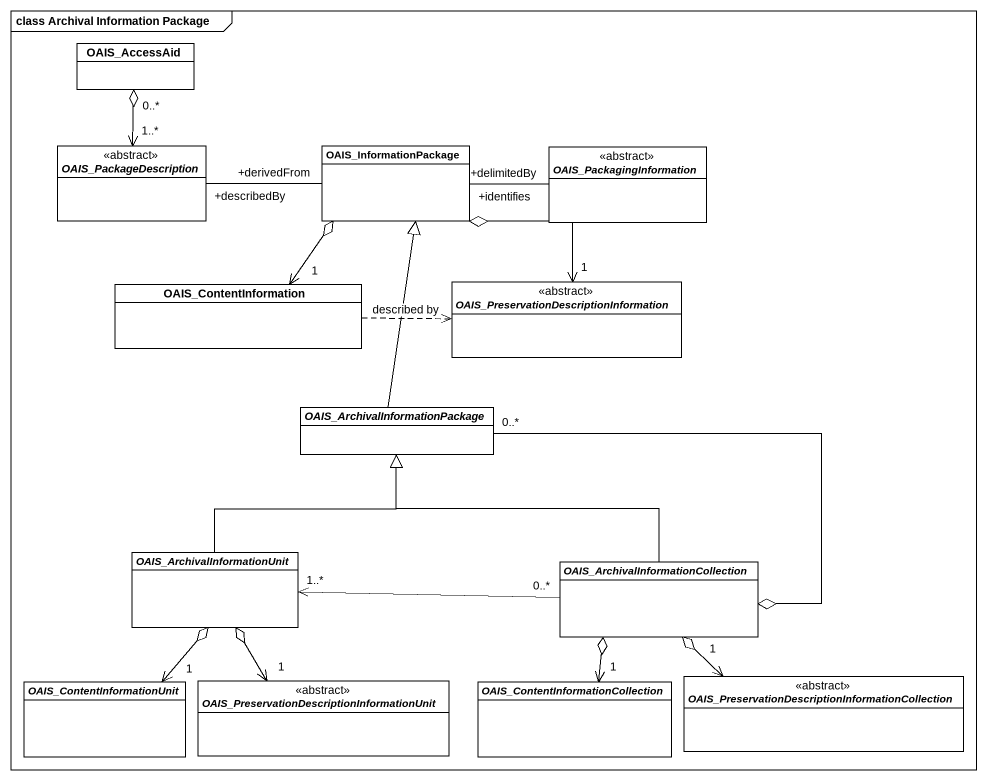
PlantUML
@startuml
mainframe class Archival Information Package
hide circle
hide empty members
class OAIS_AccessAid
abstract class OAIS_PackageDescription <<abstract>>
class OAIS_InformationPackage
abstract class OAIS_PackagingInformation <<abstract>>
class OAIS_ContentInformation
abstract class "OAIS_PreservationDescriptionInformation" as OAIS_PreservationDescription <<abstract>>
abstract class "OAIS_ArchivalInformationPackage" as OAIS_ArchivalInformationPack
abstract class OAIS_ArchivalInformationUnit
abstract class "OAIS_ArchivalInformationCollection" as OAIS_ArchivalInformationColl
abstract class OAIS_ContentInformationUnit
abstract class "OAIS_PreservationDescriptionInformationUnit" as OAIS_PreservationDescription_2 <<abstract>>
abstract class "OAIS_ContentInformationCollection" as OAIS_ContentInformationColle
abstract class "OAIS_PreservationDescriptionInformationCollection" as OAIS_PreservationDescription_3 <<abstract>>
OAIS_PackageDescription "1..*" <-up-o "0..*" OAIS_AccessAid
OAIS_InformationPackage "+derivedFrom" -left- "+describedBy" OAIS_PackageDescription
OAIS_PackagingInformation "+delimitedBy" -left- "+identifies" OAIS_InformationPackage
OAIS_ContentInformation "1" <-up-o OAIS_InformationPackage
OAIS_ContentInformation .right.> OAIS_PreservationDescription : described by
OAIS_PreservationDescription "1" <-up-o OAIS_InformationPackage
OAIS_ArchivalInformationPack -up-|> OAIS_InformationPackage
OAIS_ArchivalInformationPack "0..*" --o OAIS_ArchivalInformationColl
OAIS_ArchivalInformationUnit -up-|> OAIS_ArchivalInformationPack
OAIS_ArchivalInformationUnit "1..*" <-right- "0..*" OAIS_ArchivalInformationColl
OAIS_ArchivalInformationColl -up-|> OAIS_ArchivalInformationPack
OAIS_ContentInformationUnit "1" <-up-o OAIS_ArchivalInformationUnit
OAIS_PreservationDescription_2 "1" <-up-o OAIS_ArchivalInformationUnit
OAIS_ContentInformationColle "1" <-up-o OAIS_ArchivalInformationColl
OAIS_PreservationDescription_3 "1" <-up-o OAIS_ArchivalInformationColl
@enduml
